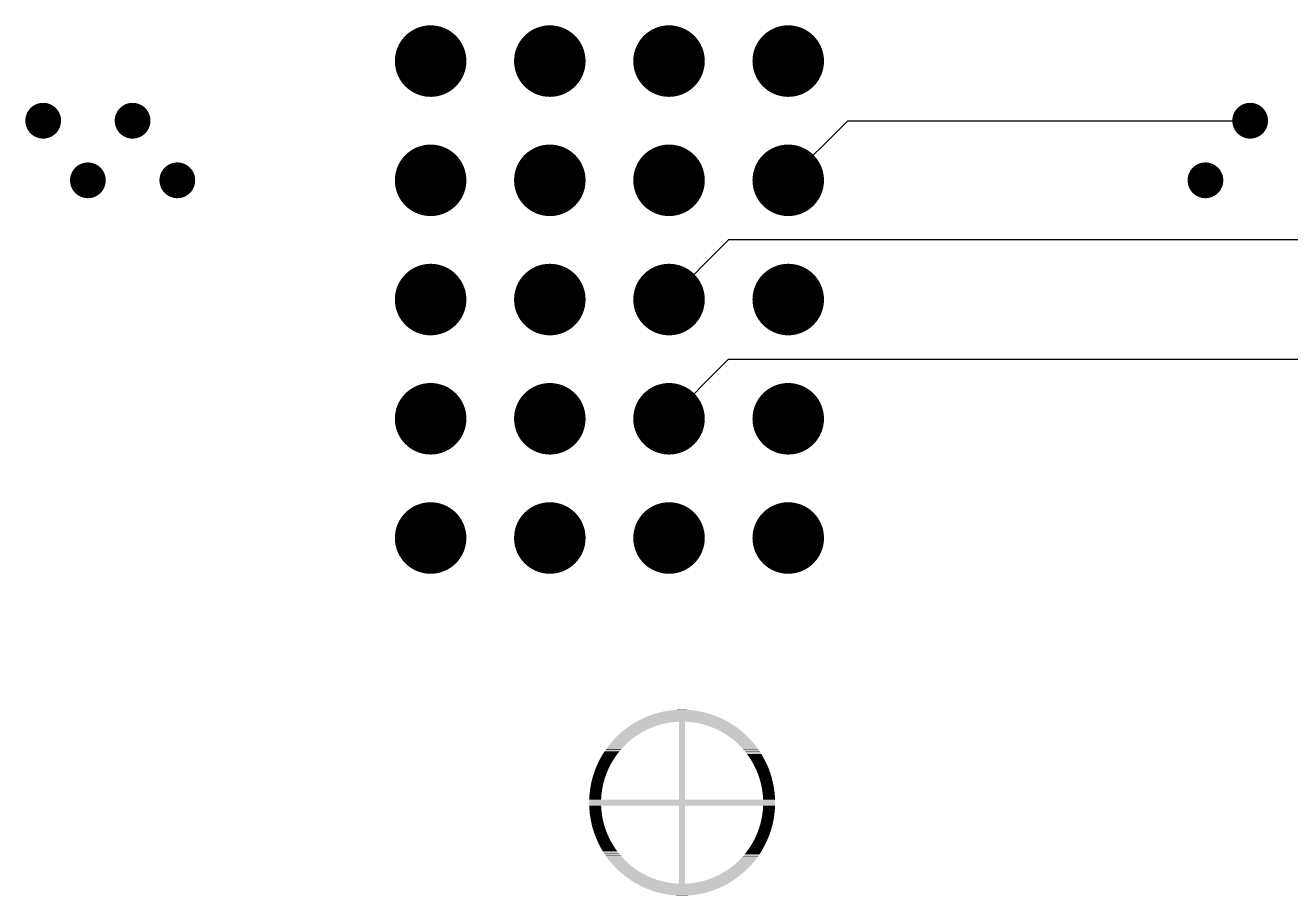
# Model space of a CAD drawing. Extents: x 295 to 953, y 10 to 290.
# Drawn here: x 701.54 to 728.5, y 113.51 to 132.06 of the extents above; entities that cross this region are included whole.
import ezdxf

# ---------------------------------------------------------------- set-up
doc = ezdxf.new("R2010")
doc.units = 0
doc.header["$LTSCALE"] = 5
doc.header["$MEASUREMENT"] = 0
doc.layers.get('0').update_dxf_attribs({"linetype": 'CONTINUOUS', "lineweight": 25})
doc.layers.add('DV-ABPB-A4_BOT', color=7, linetype='CONTINUOUS')

msp = doc.modelspace()

# ---------------------------------------------------------------- linework, layer by layer
at = {"color": 7}
for points, const_width in [([(710.557, 131.293, -1), (709.795, 131.293, -1)], 0.762), ([(713.097, 131.293, -1), (712.335, 131.293, -1)], 0.762), ([(715.637, 131.293, -1), (714.875, 131.293, -1)], 0.762), ([(718.177, 131.293, -1), (717.415, 131.293, -1)], 0.762), ([(702.111, 130.023, -1), (701.73, 130.023, -1)], 0.381), ([(704.016, 130.023, -1), (703.635, 130.023, -1)], 0.381), ([(727.829, 130.023, -1), (727.448, 130.023, -1)], 0.381), ([(710.557, 128.753, -1), (709.795, 128.753, -1)], 0.762), ([(713.097, 128.753, -1), (712.335, 128.753, -1)], 0.762), ([(715.637, 128.753, -1), (714.875, 128.753, -1)], 0.762), ([(718.177, 128.753, -1), (717.415, 128.753, -1)], 0.762), ([(703.064, 128.753, -1), (702.683, 128.753, -1)], 0.381), ([(704.969, 128.753, -1), (704.588, 128.753, -1)], 0.381), ([(726.876, 128.753, -1), (726.495, 128.753, -1)], 0.381), ([(710.557, 126.213, -1), (709.795, 126.213, -1)], 0.762), ([(713.097, 126.213, -1), (712.335, 126.213, -1)], 0.762), ([(715.637, 126.213, -1), (714.875, 126.213, -1)], 0.762), ([(718.177, 126.213, -1), (717.415, 126.213, -1)], 0.762), ([(710.557, 123.673, -1), (709.795, 123.673, -1)], 0.762), ([(713.097, 123.673, -1), (712.335, 123.673, -1)], 0.762), ([(715.637, 123.673, -1), (714.875, 123.673, -1)], 0.762), ([(718.177, 123.673, -1), (717.415, 123.673, -1)], 0.762), ([(710.557, 121.133, -1), (709.795, 121.133, -1)], 0.762), ([(713.097, 121.133, -1), (712.335, 121.133, -1)], 0.762), ([(715.637, 121.133, -1), (714.875, 121.133, -1)], 0.762), ([(718.177, 121.133, -1), (717.415, 121.133, -1)], 0.762)]:
    msp.add_lwpolyline(points, format="xyb", close=True, dxfattribs=dict(at, const_width=const_width))
for points in [[(716.391, 117.281), (716.339, 117.305), (714.679, 117.281), (714.731, 117.305)], [(716.339, 117.305), (716.333, 117.308), (714.731, 117.305), (714.737, 117.308)], [(716.333, 117.308), (716.28, 117.33), (714.737, 117.308), (714.789, 117.33)], [(716.28, 117.33), (716.275, 117.332), (714.789, 117.33), (714.795, 117.332)], [(716.275, 117.332), (716.221, 117.353), (714.795, 117.332), (714.849, 117.353)], [(716.221, 117.353), (716.216, 117.355), (714.849, 117.353), (714.855, 117.355)], [(716.216, 117.355), (716.161, 117.374), (714.855, 117.355), (714.908, 117.374)], [(716.161, 117.374), (716.156, 117.376), (714.908, 117.374), (714.914, 117.376)], [(716.156, 117.376), (716.101, 117.393), (714.914, 117.376), (714.969, 117.393)], [(716.101, 117.393), (716.095, 117.395), (714.969, 117.393), (714.975, 117.395)], [(716.095, 117.395), (716.04, 117.41), (714.975, 117.395), (715.03, 117.41)], [(716.04, 117.41), (716.034, 117.412), (715.03, 117.41), (715.036, 117.412)], [(716.034, 117.412), (715.978, 117.425), (715.036, 117.412), (715.092, 117.425)], [(715.978, 117.425), (715.973, 117.427), (715.092, 117.425), (715.098, 117.427)], [(715.973, 117.427), (715.916, 117.439), (715.098, 117.427), (715.154, 117.439)], [(715.916, 117.439), (715.91, 117.44), (715.154, 117.439), (715.16, 117.44)], [(715.91, 117.44), (715.853, 117.45), (715.16, 117.44), (715.216, 117.45)], [(715.853, 117.45), (715.848, 117.451), (715.216, 117.45), (715.223, 117.451)], [(715.848, 117.451), (715.791, 117.459), (715.223, 117.451), (715.279, 117.459)], [(715.791, 117.459), (715.785, 117.46), (715.279, 117.459), (715.286, 117.46)], [(715.785, 117.46), (715.727, 117.466), (715.286, 117.46), (715.342, 117.466)], [(715.727, 117.466), (715.722, 117.467), (715.342, 117.466), (715.349, 117.467)], [(715.722, 117.467), (715.664, 117.471), (715.349, 117.467), (715.405, 117.471)], [(715.664, 117.471), (715.659, 117.472), (715.405, 117.471), (715.413, 117.472)], [(715.659, 117.472), (715.6, 117.475), (715.413, 117.472), (715.469, 117.475)], [(715.6, 117.475), (715.595, 117.475), (715.469, 117.475), (715.48, 117.475)], [(715.595, 117.475), (715.532, 117.476), (715.48, 117.475), (715.532, 117.476)], [(714.699, 117.006), (714.752, 117.034), (714.254, 117.006), (714.288, 117.034)], [(714.752, 117.034), (714.769, 117.042), (714.288, 117.034), (714.298, 117.042)], [(714.769, 117.042), (714.805, 117.06), (714.298, 117.042), (714.321, 117.06)], [(714.805, 117.06), (714.853, 117.081), (714.321, 117.06), (714.349, 117.081)], [(714.853, 117.081), (714.859, 117.084), (714.349, 117.081), (714.352, 117.084)], [(714.859, 117.084), (714.914, 117.106), (714.352, 117.084), (714.383, 117.106)], [(714.914, 117.106), (714.947, 117.118), (714.383, 117.106), (714.4, 117.118)], [(714.947, 117.118), (714.97, 117.127), (714.4, 117.118), (714.412, 117.127)], [(714.97, 117.127), (715.026, 117.145), (714.412, 117.127), (714.439, 117.145)], [(715.026, 117.145), (715.057, 117.154), (714.439, 117.145), (714.453, 117.154)], [(715.057, 117.154), (715.083, 117.161), (714.453, 117.154), (714.465, 117.161)], [(715.083, 117.161), (715.14, 117.176), (714.465, 117.161), (714.488, 117.176)], [(715.14, 117.176), (715.194, 117.188), (714.488, 117.176), (714.506, 117.188)], [(715.194, 117.188), (715.198, 117.189), (714.506, 117.188), (714.508, 117.189)], [(715.198, 117.189), (715.256, 117.199), (714.508, 117.189), (714.526, 117.199)], [(715.256, 117.199), (715.315, 117.208), (714.526, 117.199), (714.54, 117.208)], [(715.315, 117.208), (715.374, 117.214), (714.54, 117.208), (714.552, 117.214)], [(715.374, 117.214), (715.433, 117.219), (714.552, 117.214), (714.559, 117.219)], [(715.433, 117.219), (715.455, 117.22), (714.559, 117.219), (714.561, 117.22)], [(715.455, 117.22), (715.472, 117.221), (714.561, 117.22), (714.562, 117.221)], [(716.508, 117.221), (716.504, 117.223), (714.562, 117.221), (714.566, 117.223)], [(716.504, 117.223), (716.453, 117.25), (714.566, 117.223), (714.617, 117.25)], [(716.453, 117.25), (716.448, 117.253), (714.617, 117.25), (714.622, 117.253)], [(716.448, 117.253), (716.396, 117.279), (714.622, 117.253), (714.673, 117.279)], [(716.396, 117.279), (716.391, 117.281), (714.673, 117.279), (714.679, 117.281)], [(715.599, 115.558), (715.599, 117.221), (715.472, 115.558), (715.472, 117.221)], [(716.513, 117.217), (716.508, 117.221), (715.658, 117.217), (715.599, 117.221)], [(716.522, 117.212), (716.513, 117.217), (715.717, 117.212), (715.658, 117.217)], [(716.534, 117.205), (716.522, 117.212), (715.775, 117.205), (715.717, 117.212)], [(716.55, 117.196), (716.534, 117.205), (715.834, 117.196), (715.775, 117.205)], [(716.559, 117.191), (716.55, 117.196), (715.859, 117.191), (715.834, 117.196)], [(716.569, 117.184), (716.559, 117.191), (715.892, 117.184), (715.859, 117.191)], [(716.59, 117.171), (716.569, 117.184), (715.95, 117.171), (715.892, 117.184)], [(716.612, 117.157), (716.59, 117.171), (716.002, 117.157), (715.95, 117.171)], [(716.614, 117.156), (716.612, 117.157), (716.007, 117.156), (716.002, 117.157)], [(716.64, 117.139), (716.614, 117.156), (716.064, 117.139), (716.007, 117.156)], [(716.665, 117.122), (716.64, 117.139), (716.114, 117.122), (716.064, 117.139)], [(716.668, 117.12), (716.665, 117.122), (716.12, 117.12), (716.114, 117.122)], [(716.697, 117.099), (716.668, 117.12), (716.175, 117.099), (716.12, 117.12)], [(716.717, 117.085), (716.697, 117.099), (716.208, 117.085), (716.175, 117.099)], [(716.728, 117.076), (716.717, 117.085), (716.23, 117.076), (716.208, 117.085)], [(716.761, 117.051), (716.728, 117.076), (716.284, 117.051), (716.23, 117.076)], [(716.767, 117.046), (716.761, 117.051), (716.293, 117.046), (716.284, 117.051)], [(716.793, 117.024), (716.767, 117.046), (716.337, 117.024), (716.293, 117.046)], [(716.816, 117.006), (716.793, 117.024), (716.371, 117.006), (716.337, 117.024)], [(714.327, 116.729), (714.364, 116.764), (713.985, 116.729), (714.014, 116.764)], [(714.364, 116.764), (714.379, 116.778), (714.014, 116.764), (714.026, 116.778)], [(714.379, 116.778), (714.408, 116.803), (714.026, 116.778), (714.048, 116.803)], [(714.408, 116.803), (714.435, 116.825), (714.048, 116.803), (714.067, 116.825)], [(714.435, 116.825), (714.454, 116.841), (714.067, 116.825), (714.082, 116.841)], [(714.454, 116.841), (714.493, 116.872), (714.082, 116.841), (714.111, 116.872)], [(714.493, 116.872), (714.5, 116.878), (714.111, 116.872), (714.117, 116.878)], [(714.5, 116.878), (714.549, 116.912), (714.117, 116.878), (714.151, 116.912)], [(714.549, 116.912), (714.555, 116.917), (714.151, 116.912), (714.156, 116.917)], [(714.555, 116.917), (714.598, 116.945), (714.156, 116.917), (714.186, 116.945)], [(714.598, 116.945), (714.622, 116.96), (714.186, 116.945), (714.202, 116.96)], [(714.622, 116.96), (714.648, 116.977), (714.202, 116.96), (714.221, 116.977)], [(714.648, 116.977), (714.692, 117.002), (714.221, 116.977), (714.249, 117.002)], [(714.692, 117.002), (714.699, 117.006), (714.249, 117.002), (714.254, 117.006)], [(716.827, 116.996), (716.816, 117.006), (716.389, 116.996), (716.371, 117.006)], [(716.862, 116.966), (716.827, 116.996), (716.44, 116.966), (716.389, 116.996)], [(716.864, 116.964), (716.862, 116.966), (716.442, 116.964), (716.44, 116.966)], [(716.896, 116.934), (716.864, 116.964), (716.49, 116.934), (716.442, 116.964)], [(716.91, 116.921), (716.896, 116.934), (716.509, 116.921), (716.49, 116.934)], [(716.931, 116.9), (716.91, 116.921), (716.538, 116.9), (716.509, 116.921)], [(716.955, 116.876), (716.931, 116.9), (716.571, 116.876), (716.538, 116.9)], [(716.965, 116.865), (716.955, 116.876), (716.586, 116.865), (716.571, 116.876)], [(716.999, 116.83), (716.965, 116.865), (716.63, 116.83), (716.586, 116.865)], [(717, 116.828), (716.999, 116.83), (716.632, 116.828), (716.63, 116.83)], [(717.034, 116.79), (717, 116.828), (716.678, 116.79), (716.632, 116.828)], [(717.041, 116.782), (717.034, 116.79), (716.686, 116.782), (716.678, 116.79)], [(717.067, 116.75), (717.041, 116.782), (716.721, 116.75), (716.686, 116.782)], [(717.081, 116.733), (717.067, 116.75), (716.738, 116.733), (716.721, 116.75)], [(714.107, 116.466), (714.129, 116.498), (713.808, 116.466), (713.827, 116.498)], [(714.129, 116.498), (714.146, 116.521), (713.827, 116.498), (713.84, 116.521)], [(714.146, 116.521), (714.164, 116.546), (713.84, 116.521), (713.856, 116.546)], [(714.164, 116.546), (714.187, 116.574), (713.856, 116.546), (713.874, 116.574)], [(714.187, 116.574), (714.201, 116.592), (713.874, 116.574), (713.886, 116.592)], [(714.201, 116.592), (714.231, 116.627), (713.886, 116.592), (713.909, 116.627)], [(714.231, 116.627), (714.24, 116.637), (713.909, 116.627), (713.917, 116.637)], [(714.24, 116.637), (714.278, 116.678), (713.917, 116.637), (713.947, 116.678)], [(714.278, 116.678), (714.28, 116.681), (713.947, 116.678), (713.948, 116.681)], [(714.28, 116.681), (714.321, 116.723), (713.948, 116.681), (713.981, 116.723)], [(714.321, 116.723), (714.327, 116.729), (713.981, 116.723), (713.985, 116.729)], [(717.1, 116.708), (717.081, 116.733), (716.764, 116.708), (716.738, 116.733)], [(717.12, 116.683), (717.1, 116.708), (716.788, 116.683), (716.764, 116.708)], [(717.133, 116.666), (717.12, 116.683), (716.805, 116.666), (716.788, 116.683)], [(717.157, 116.632), (717.133, 116.666), (716.835, 116.632), (716.805, 116.666)], [(717.164, 116.621), (717.157, 116.632), (716.844, 116.621), (716.835, 116.632)], [(717.193, 116.579), (717.164, 116.621), (716.879, 116.579), (716.844, 116.621)], [(717.195, 116.576), (717.193, 116.579), (716.882, 116.576), (716.879, 116.579)], [(717.225, 116.529), (717.195, 116.576), (716.918, 116.529), (716.882, 116.576)], [(717.227, 116.526), (717.225, 116.529), (716.92, 116.526), (716.918, 116.529)], [(717.253, 116.481), (717.227, 116.526), (716.953, 116.481), (716.92, 116.526)], [(717.259, 116.471), (717.253, 116.481), (716.959, 116.471), (716.953, 116.481)], [(713.954, 116.189), (713.976, 116.237), (713.68, 116.189), (713.698, 116.237)], [(713.976, 116.237), (713.979, 116.243), (713.698, 116.237), (713.701, 116.243)], [(713.979, 116.243), (714.005, 116.296), (713.701, 116.243), (713.723, 116.296)], [(714.005, 116.296), (714.034, 116.348), (713.723, 116.296), (713.747, 116.348)], [(714.034, 116.348), (714.037, 116.353), (713.747, 116.348), (713.75, 116.353)], [(714.037, 116.353), (714.064, 116.399), (713.75, 116.353), (713.773, 116.399)], [(714.064, 116.399), (714.071, 116.41), (713.773, 116.399), (713.778, 116.41)], [(714.071, 116.41), (714.096, 116.449), (713.778, 116.41), (713.799, 116.449)], [(714.096, 116.449), (714.107, 116.466), (713.799, 116.449), (713.808, 116.466)], [(717.28, 116.432), (717.259, 116.471), (716.986, 116.432), (716.959, 116.471)], [(717.289, 116.415), (717.28, 116.432), (716.996, 116.415), (716.986, 116.432)], [(717.306, 116.382), (717.289, 116.415), (717.017, 116.382), (716.996, 116.415)], [(717.318, 116.359), (717.306, 116.382), (717.03, 116.359), (717.017, 116.382)], [(717.331, 116.33), (717.318, 116.359), (717.047, 116.33), (717.03, 116.359)], [(717.345, 116.301), (717.331, 116.33), (717.062, 116.301), (717.047, 116.33)], [(717.355, 116.278), (717.345, 116.301), (717.074, 116.278), (717.062, 116.301)], [(717.369, 116.243), (717.355, 116.278), (717.091, 116.243), (717.074, 116.278)], [(717.377, 116.225), (717.369, 116.243), (717.1, 116.225), (717.091, 116.243)], [(717.392, 116.184), (717.377, 116.225), (717.119, 116.184), (717.1, 116.225)], [(713.865, 115.935), (713.874, 115.967), (713.603, 115.935), (713.611, 115.967)], [(713.874, 115.967), (713.883, 115.997), (713.611, 115.967), (713.619, 115.997)], [(713.883, 115.997), (713.891, 116.023), (713.619, 115.997), (713.626, 116.023)], [(713.891, 116.023), (713.902, 116.058), (713.626, 116.023), (713.636, 116.058)], [(713.902, 116.058), (713.91, 116.079), (713.636, 116.058), (713.642, 116.079)], [(713.91, 116.079), (713.925, 116.118), (713.642, 116.079), (713.655, 116.118)], [(713.925, 116.118), (713.931, 116.135), (713.655, 116.118), (713.66, 116.135)], [(713.931, 116.135), (713.949, 116.178), (713.66, 116.135), (713.676, 116.178)], [(713.949, 116.178), (713.954, 116.189), (713.676, 116.178), (713.68, 116.189)], [(717.397, 116.17), (717.392, 116.184), (717.124, 116.17), (717.119, 116.184)], [(717.414, 116.124), (717.397, 116.17), (717.143, 116.124), (717.124, 116.17)], [(717.416, 116.116), (717.414, 116.124), (717.147, 116.116), (717.143, 116.124)], [(717.433, 116.063), (717.416, 116.116), (717.166, 116.063), (717.147, 116.116)], [(717.434, 116.06), (717.433, 116.063), (717.167, 116.06), (717.166, 116.063)], [(717.45, 116.004), (717.434, 116.06), (717.185, 116.004), (717.167, 116.06)], [(717.45, 116.002), (717.45, 116.004), (717.186, 116.002), (717.185, 116.004)], [(717.464, 115.947), (717.45, 116.002), (717.202, 115.947), (717.186, 116.002)], [(717.465, 115.941), (717.464, 115.947), (717.203, 115.941), (717.202, 115.947)], [(717.476, 115.889), (717.465, 115.941), (717.217, 115.889), (717.203, 115.941)], [(713.813, 115.621), (713.817, 115.676), (713.558, 115.621), (713.562, 115.676)], [(713.817, 115.676), (713.818, 115.685), (713.562, 115.676), (713.563, 115.685)], [(713.818, 115.685), (713.825, 115.735), (713.563, 115.685), (713.569, 115.735)], [(713.825, 115.735), (713.827, 115.748), (713.569, 115.735), (713.57, 115.748)], [(713.827, 115.748), (713.834, 115.793), (713.57, 115.748), (713.577, 115.793)], [(713.834, 115.793), (713.837, 115.81), (713.577, 115.793), (713.579, 115.81)], [(713.837, 115.81), (713.845, 115.852), (713.579, 115.81), (713.587, 115.852)], [(713.845, 115.852), (713.85, 115.873), (713.587, 115.852), (713.59, 115.873)], [(713.85, 115.873), (713.858, 115.909), (713.59, 115.873), (713.598, 115.909)], [(713.858, 115.909), (713.865, 115.935), (713.598, 115.909), (713.603, 115.935)], [(717.479, 115.879), (717.476, 115.889), (717.219, 115.879), (717.217, 115.889)], [(717.487, 115.831), (717.479, 115.879), (717.229, 115.831), (717.219, 115.879)], [(717.49, 115.816), (717.487, 115.831), (717.232, 115.816), (717.229, 115.831)], [(717.496, 115.773), (717.49, 115.816), (717.24, 115.773), (717.232, 115.816)], [(717.499, 115.754), (717.496, 115.773), (717.242, 115.754), (717.24, 115.773)], [(717.504, 115.714), (717.499, 115.754), (717.248, 115.714), (717.242, 115.754)], [(717.507, 115.691), (717.504, 115.714), (717.251, 115.691), (717.248, 115.714)], [(717.509, 115.656), (717.507, 115.691), (717.255, 115.656), (717.251, 115.691)], [(717.516, 115.495), (717.515, 115.558), (713.554, 115.495), (713.555, 115.558)], [(717.515, 115.431), (717.516, 115.495), (713.555, 115.431), (713.554, 115.495)], [(713.809, 115.558), (713.812, 115.617), (713.555, 115.558), (713.558, 115.617)], [(713.809, 115.425), (713.809, 115.431), (713.555, 115.425), (713.555, 115.431)], [(713.811, 115.392), (713.809, 115.425), (713.557, 115.392), (713.555, 115.425)], [(713.812, 115.617), (713.813, 115.621), (713.558, 115.617), (713.558, 115.621)], [(715.599, 113.768), (715.599, 115.431), (715.472, 113.768), (715.472, 115.431)], [(717.512, 115.627), (717.509, 115.656), (717.257, 115.627), (717.255, 115.656)], [(717.513, 115.597), (717.512, 115.627), (717.259, 115.597), (717.257, 115.627)], [(717.512, 115.372), (717.515, 115.431), (717.258, 115.372), (717.261, 115.431)], [(717.515, 115.564), (717.513, 115.597), (717.261, 115.564), (717.259, 115.597)], [(717.515, 115.558), (717.515, 115.564), (717.261, 115.558), (717.261, 115.564)], [(713.813, 115.362), (713.811, 115.392), (713.558, 115.362), (713.557, 115.392)], [(713.815, 115.333), (713.813, 115.362), (713.561, 115.333), (713.558, 115.362)], [(713.819, 115.298), (713.815, 115.333), (713.564, 115.298), (713.561, 115.333)], [(713.822, 115.275), (713.819, 115.298), (713.566, 115.275), (713.564, 115.298)], [(713.828, 115.235), (713.822, 115.275), (713.571, 115.235), (713.566, 115.275)], [(713.83, 115.216), (713.828, 115.235), (713.574, 115.216), (713.571, 115.235)], [(713.838, 115.173), (713.83, 115.216), (713.58, 115.173), (713.574, 115.216)], [(713.841, 115.158), (713.838, 115.173), (713.583, 115.158), (713.58, 115.173)], [(713.851, 115.11), (713.841, 115.158), (713.591, 115.11), (713.583, 115.158)], [(717.48, 115.116), (717.484, 115.137), (717.22, 115.116), (717.225, 115.137)], [(717.484, 115.137), (717.491, 115.179), (717.225, 115.137), (717.233, 115.179)], [(717.491, 115.179), (717.493, 115.196), (717.233, 115.179), (717.236, 115.196)], [(717.493, 115.196), (717.5, 115.241), (717.236, 115.196), (717.243, 115.241)], [(717.5, 115.241), (717.501, 115.254), (717.243, 115.241), (717.245, 115.254)], [(717.501, 115.254), (717.507, 115.304), (717.245, 115.254), (717.252, 115.304)], [(717.507, 115.304), (717.508, 115.313), (717.252, 115.304), (717.253, 115.313)], [(717.508, 115.313), (717.512, 115.368), (717.253, 115.313), (717.258, 115.368)], [(717.512, 115.368), (717.512, 115.372), (717.258, 115.368), (717.258, 115.372)], [(713.854, 115.1), (713.851, 115.11), (713.594, 115.1), (713.591, 115.11)], [(713.867, 115.048), (713.854, 115.1), (713.605, 115.048), (713.594, 115.1)], [(713.868, 115.042), (713.867, 115.048), (713.606, 115.042), (713.605, 115.048)], [(713.884, 114.987), (713.868, 115.042), (713.62, 114.987), (713.606, 115.042)], [(713.885, 114.985), (713.884, 114.987), (713.62, 114.985), (713.62, 114.987)], [(713.903, 114.929), (713.885, 114.985), (713.636, 114.929), (713.62, 114.985)], [(713.904, 114.926), (713.903, 114.929), (713.637, 114.926), (713.636, 114.929)], [(713.923, 114.873), (713.904, 114.926), (713.654, 114.873), (713.637, 114.926)], [(713.927, 114.865), (713.923, 114.873), (713.656, 114.865), (713.654, 114.873)], [(713.946, 114.819), (713.927, 114.865), (713.673, 114.819), (713.656, 114.865)], [(717.41, 114.854), (717.415, 114.871), (717.139, 114.854), (717.145, 114.871)], [(717.415, 114.871), (717.428, 114.91), (717.145, 114.871), (717.16, 114.91)], [(717.428, 114.91), (717.435, 114.931), (717.16, 114.91), (717.168, 114.931)], [(717.435, 114.931), (717.444, 114.966), (717.168, 114.931), (717.179, 114.966)], [(717.444, 114.966), (717.452, 114.992), (717.179, 114.966), (717.187, 114.992)], [(717.452, 114.992), (717.459, 115.022), (717.187, 114.992), (717.196, 115.022)], [(717.459, 115.022), (717.467, 115.054), (717.196, 115.022), (717.205, 115.054)], [(717.467, 115.054), (717.472, 115.08), (717.205, 115.054), (717.212, 115.08)], [(717.472, 115.08), (717.48, 115.116), (717.212, 115.08), (717.22, 115.116)], [(713.952, 114.805), (713.946, 114.819), (713.678, 114.805), (713.673, 114.819)], [(713.97, 114.764), (713.952, 114.805), (713.693, 114.764), (713.678, 114.805)], [(713.979, 114.746), (713.97, 114.764), (713.701, 114.746), (713.693, 114.764)], [(713.996, 114.711), (713.979, 114.746), (713.716, 114.711), (713.701, 114.746)], [(714.008, 114.688), (713.996, 114.711), (713.726, 114.688), (713.716, 114.711)], [(714.023, 114.659), (714.008, 114.688), (713.739, 114.659), (713.726, 114.688)], [(714.04, 114.63), (714.023, 114.659), (713.752, 114.63), (713.739, 114.659)], [(714.053, 114.607), (714.04, 114.63), (713.764, 114.607), (713.752, 114.63)], [(714.074, 114.574), (714.053, 114.607), (713.781, 114.574), (713.764, 114.607)], [(717.297, 114.59), (717.32, 114.636), (717.006, 114.59), (717.033, 114.636)], [(717.32, 114.636), (717.323, 114.641), (717.033, 114.636), (717.037, 114.641)], [(717.323, 114.641), (717.347, 114.693), (717.037, 114.641), (717.065, 114.693)], [(717.347, 114.693), (717.369, 114.746), (717.065, 114.693), (717.092, 114.746)], [(717.369, 114.746), (717.372, 114.752), (717.092, 114.746), (717.094, 114.752)], [(717.372, 114.752), (717.39, 114.8), (717.094, 114.752), (717.116, 114.8)], [(717.39, 114.8), (717.395, 114.811), (717.116, 114.8), (717.121, 114.811)], [(717.395, 114.811), (717.41, 114.854), (717.121, 114.811), (717.139, 114.854)], [(714.084, 114.557), (714.074, 114.574), (713.79, 114.557), (713.781, 114.574)], [(714.111, 114.518), (714.084, 114.557), (713.811, 114.518), (713.79, 114.557)], [(714.117, 114.508), (714.111, 114.518), (713.817, 114.508), (713.811, 114.518)], [(714.15, 114.463), (714.117, 114.508), (713.843, 114.463), (713.817, 114.508)], [(714.152, 114.46), (714.15, 114.463), (713.845, 114.46), (713.843, 114.463)], [(714.188, 114.413), (714.152, 114.46), (713.875, 114.413), (713.845, 114.46)], [(714.191, 114.41), (714.188, 114.413), (713.877, 114.41), (713.875, 114.413)], [(714.226, 114.368), (714.191, 114.41), (713.906, 114.368), (713.877, 114.41)], [(714.236, 114.357), (714.226, 114.368), (713.913, 114.357), (713.906, 114.368)], [(714.266, 114.323), (714.236, 114.357), (713.937, 114.323), (713.913, 114.357)], [(714.282, 114.306), (714.266, 114.323), (713.95, 114.306), (713.937, 114.323)], [(717.124, 114.311), (717.153, 114.352), (716.792, 114.311), (716.83, 114.352)], [(717.153, 114.352), (717.161, 114.362), (716.83, 114.352), (716.839, 114.362)], [(717.161, 114.362), (717.184, 114.397), (716.839, 114.362), (716.869, 114.397)], [(717.184, 114.397), (717.196, 114.415), (716.869, 114.397), (716.883, 114.415)], [(717.196, 114.415), (717.214, 114.443), (716.883, 114.415), (716.906, 114.443)], [(717.214, 114.443), (717.23, 114.468), (716.906, 114.443), (716.924, 114.468)], [(717.23, 114.468), (717.243, 114.491), (716.924, 114.468), (716.941, 114.491)], [(717.243, 114.491), (717.262, 114.523), (716.941, 114.491), (716.963, 114.523)], [(717.262, 114.523), (717.271, 114.54), (716.963, 114.523), (716.974, 114.54)], [(717.271, 114.54), (717.292, 114.579), (716.974, 114.54), (716.999, 114.579)], [(717.292, 114.579), (717.297, 114.59), (716.999, 114.579), (717.006, 114.59)], [(714.306, 114.281), (714.282, 114.306), (713.97, 114.281), (713.95, 114.306)], [(714.332, 114.256), (714.306, 114.281), (713.989, 114.256), (713.97, 114.281)], [(714.349, 114.239), (714.332, 114.256), (714.003, 114.239), (713.989, 114.256)], [(714.384, 114.207), (714.349, 114.239), (714.029, 114.207), (714.003, 114.239)], [(714.393, 114.199), (714.384, 114.207), (714.036, 114.199), (714.029, 114.207)], [(714.438, 114.161), (714.393, 114.199), (714.07, 114.161), (714.036, 114.199)], [(714.44, 114.159), (714.438, 114.161), (714.072, 114.159), (714.07, 114.161)], [(714.484, 114.124), (714.44, 114.159), (714.105, 114.124), (714.072, 114.159)], [(714.499, 114.113), (714.484, 114.124), (714.115, 114.113), (714.105, 114.124)], [(714.532, 114.089), (714.499, 114.113), (714.139, 114.089), (714.115, 114.113)], [(714.561, 114.068), (714.532, 114.089), (714.16, 114.068), (714.139, 114.089)], [(714.58, 114.055), (714.561, 114.068), (714.174, 114.055), (714.16, 114.068)], [(714.628, 114.025), (714.58, 114.055), (714.206, 114.025), (714.174, 114.055)], [(716.884, 114.044), (716.914, 114.072), (716.472, 114.044), (716.515, 114.072)], [(716.914, 114.072), (716.919, 114.077), (716.515, 114.072), (716.522, 114.077)], [(716.919, 114.077), (716.953, 114.111), (716.522, 114.077), (716.57, 114.111)], [(716.953, 114.111), (716.959, 114.117), (716.57, 114.111), (716.577, 114.117)], [(716.959, 114.117), (716.988, 114.148), (716.577, 114.117), (716.616, 114.148)], [(716.988, 114.148), (717.003, 114.164), (716.616, 114.148), (716.636, 114.164)], [(717.003, 114.164), (717.022, 114.186), (716.636, 114.164), (716.662, 114.186)], [(717.022, 114.186), (717.044, 114.211), (716.662, 114.186), (716.691, 114.211)], [(717.044, 114.211), (717.056, 114.225), (716.691, 114.211), (716.706, 114.225)], [(717.056, 114.225), (717.085, 114.26), (716.706, 114.225), (716.743, 114.26)], [(717.085, 114.26), (717.089, 114.266), (716.743, 114.26), (716.749, 114.266)], [(717.089, 114.266), (717.122, 114.308), (716.749, 114.266), (716.79, 114.308)], [(717.122, 114.308), (717.124, 114.311), (716.79, 114.308), (716.792, 114.311)], [(714.63, 114.023), (714.628, 114.025), (714.208, 114.023), (714.206, 114.025)], [(714.681, 113.993), (714.63, 114.023), (714.243, 113.993), (714.208, 114.023)], [(714.7, 113.983), (714.681, 113.993), (714.254, 113.983), (714.243, 113.993)], [(714.733, 113.965), (714.7, 113.983), (714.277, 113.965), (714.254, 113.983)], [(714.777, 113.943), (714.733, 113.965), (714.303, 113.943), (714.277, 113.965)], [(714.786, 113.938), (714.777, 113.943), (714.309, 113.938), (714.303, 113.943)], [(714.84, 113.913), (714.786, 113.938), (714.342, 113.913), (714.309, 113.938)], [(714.862, 113.904), (714.84, 113.913), (714.353, 113.904), (714.342, 113.913)], [(714.895, 113.89), (714.862, 113.904), (714.373, 113.89), (714.353, 113.904)], [(714.95, 113.869), (714.895, 113.89), (714.402, 113.869), (714.373, 113.89)], [(714.957, 113.867), (714.95, 113.869), (714.405, 113.867), (714.402, 113.869)], [(715.006, 113.85), (714.957, 113.867), (714.43, 113.85), (714.405, 113.867)], [(715.063, 113.833), (715.006, 113.85), (714.456, 113.833), (714.43, 113.85)], [(715.068, 113.832), (715.063, 113.833), (714.458, 113.832), (714.456, 113.833)], [(715.12, 113.818), (715.068, 113.832), (714.48, 113.818), (714.458, 113.832)], [(715.178, 113.805), (715.12, 113.818), (714.501, 113.805), (714.48, 113.818)], [(715.211, 113.798), (715.178, 113.805), (714.511, 113.798), (714.501, 113.805)], [(715.236, 113.793), (715.211, 113.798), (714.52, 113.793), (714.511, 113.798)], [(715.295, 113.784), (715.236, 113.793), (714.536, 113.784), (714.52, 113.793)], [(715.353, 113.777), (715.295, 113.784), (714.548, 113.777), (714.536, 113.784)], [(716.53, 113.781), (716.544, 113.79), (715.755, 113.781), (715.814, 113.79)], [(716.544, 113.79), (716.562, 113.8), (715.814, 113.79), (715.872, 113.8)], [(716.562, 113.8), (716.564, 113.801), (715.872, 113.8), (715.876, 113.801)], [(716.564, 113.801), (716.582, 113.813), (715.876, 113.801), (715.93, 113.813)], [(716.582, 113.813), (716.605, 113.828), (715.93, 113.813), (715.987, 113.828)], [(716.605, 113.828), (716.617, 113.835), (715.987, 113.828), (716.013, 113.835)], [(716.617, 113.835), (716.631, 113.844), (716.013, 113.835), (716.044, 113.844)], [(716.631, 113.844), (716.658, 113.862), (716.044, 113.844), (716.1, 113.862)], [(716.658, 113.862), (716.67, 113.871), (716.1, 113.862), (716.123, 113.871)], [(716.67, 113.871), (716.687, 113.883), (716.123, 113.871), (716.156, 113.883)], [(716.687, 113.883), (716.718, 113.905), (716.156, 113.883), (716.211, 113.905)], [(716.718, 113.905), (716.721, 113.908), (716.211, 113.905), (716.217, 113.908)], [(716.721, 113.908), (716.749, 113.929), (716.217, 113.908), (716.265, 113.929)], [(716.749, 113.929), (716.772, 113.947), (716.265, 113.929), (716.301, 113.947)], [(716.772, 113.947), (716.782, 113.955), (716.301, 113.947), (716.318, 113.955)], [(716.782, 113.955), (716.816, 113.983), (716.318, 113.955), (716.371, 113.983)], [(716.816, 113.983), (716.821, 113.987), (716.371, 113.983), (716.378, 113.987)], [(716.821, 113.987), (716.849, 114.012), (716.378, 113.987), (716.422, 114.012)], [(716.849, 114.012), (716.868, 114.029), (716.422, 114.012), (716.449, 114.029)], [(716.868, 114.029), (716.884, 114.044), (716.449, 114.029), (716.472, 114.044)], [(715.412, 113.772), (715.353, 113.777), (714.557, 113.772), (714.548, 113.777)], [(715.472, 113.768), (715.412, 113.772), (714.563, 113.768), (714.557, 113.772)], [(716.504, 113.766), (716.508, 113.768), (714.566, 113.766), (714.563, 113.768)], [(716.453, 113.739), (716.504, 113.766), (714.617, 113.739), (714.566, 113.766)], [(716.448, 113.736), (716.453, 113.739), (714.622, 113.736), (714.617, 113.739)], [(716.397, 113.71), (716.448, 113.736), (714.674, 113.71), (714.622, 113.736)], [(716.391, 113.708), (716.397, 113.71), (714.679, 113.708), (714.674, 113.71)], [(716.339, 113.684), (716.391, 113.708), (714.731, 113.684), (714.679, 113.708)], [(716.333, 113.681), (716.339, 113.684), (714.737, 113.681), (714.731, 113.684)], [(716.281, 113.659), (716.333, 113.681), (714.79, 113.659), (714.737, 113.681)], [(716.275, 113.657), (716.281, 113.659), (714.795, 113.657), (714.79, 113.659)], [(716.221, 113.636), (716.275, 113.657), (714.849, 113.636), (714.795, 113.657)], [(716.216, 113.634), (716.221, 113.636), (714.854, 113.634), (714.849, 113.636)], [(716.162, 113.615), (716.216, 113.634), (714.909, 113.615), (714.854, 113.634)], [(716.156, 113.613), (716.162, 113.615), (714.914, 113.613), (714.909, 113.615)], [(716.101, 113.596), (716.156, 113.613), (714.969, 113.596), (714.914, 113.613)], [(716.095, 113.594), (716.101, 113.596), (714.975, 113.594), (714.969, 113.596)], [(716.04, 113.579), (716.095, 113.594), (715.03, 113.579), (714.975, 113.594)], [(716.034, 113.577), (716.04, 113.579), (715.036, 113.577), (715.03, 113.579)], [(715.978, 113.564), (716.034, 113.577), (715.092, 113.564), (715.036, 113.577)], [(715.972, 113.562), (715.978, 113.564), (715.098, 113.562), (715.092, 113.564)], [(715.916, 113.55), (715.972, 113.562), (715.154, 113.55), (715.098, 113.562)], [(715.91, 113.549), (715.916, 113.55), (715.16, 113.549), (715.154, 113.55)], [(715.854, 113.539), (715.91, 113.549), (715.217, 113.539), (715.16, 113.549)], [(715.847, 113.538), (715.854, 113.539), (715.222, 113.538), (715.217, 113.539)], [(715.791, 113.53), (715.847, 113.538), (715.28, 113.53), (715.222, 113.538)], [(715.784, 113.529), (715.791, 113.53), (715.285, 113.529), (715.28, 113.53)], [(715.728, 113.523), (715.784, 113.529), (715.343, 113.523), (715.285, 113.529)], [(715.721, 113.522), (715.728, 113.523), (715.348, 113.522), (715.343, 113.523)], [(715.665, 113.518), (715.721, 113.522), (715.406, 113.518), (715.348, 113.522)], [(715.657, 113.517), (715.665, 113.518), (715.411, 113.517), (715.406, 113.518)], [(715.601, 113.514), (715.657, 113.517), (715.47, 113.514), (715.411, 113.517)], [(715.59, 113.514), (715.601, 113.514), (715.475, 113.514), (715.47, 113.514)], [(715.538, 113.513), (715.59, 113.514), (715.538, 113.513), (715.475, 113.514)], [(716.508, 113.768), (716.509, 113.769), (715.599, 113.768), (715.615, 113.769)], [(716.509, 113.769), (716.511, 113.77), (715.615, 113.769), (715.637, 113.77)], [(716.511, 113.77), (716.519, 113.775), (715.637, 113.77), (715.696, 113.775)], [(716.519, 113.775), (716.53, 113.781), (715.696, 113.775), (715.755, 113.781)]]:
    msp.add_solid(points, dxfattribs=at)
at = {"layer": 'DV-ABPB-A4_BOT', "color": 7}
for p, q in [((717.796, 128.753), (719.066, 130.023)), ((719.066, 130.023), (727.638, 130.023)), ((716.526, 127.483), (715.256, 126.213)), ((747.006, 127.483), (716.526, 127.483)), ((715.256, 123.673), (716.526, 124.943)), ((716.526, 124.943), (745.736, 124.943))]:
    msp.add_line(p, q, dxfattribs=at)

doc.saveas('drawing.dxf')
